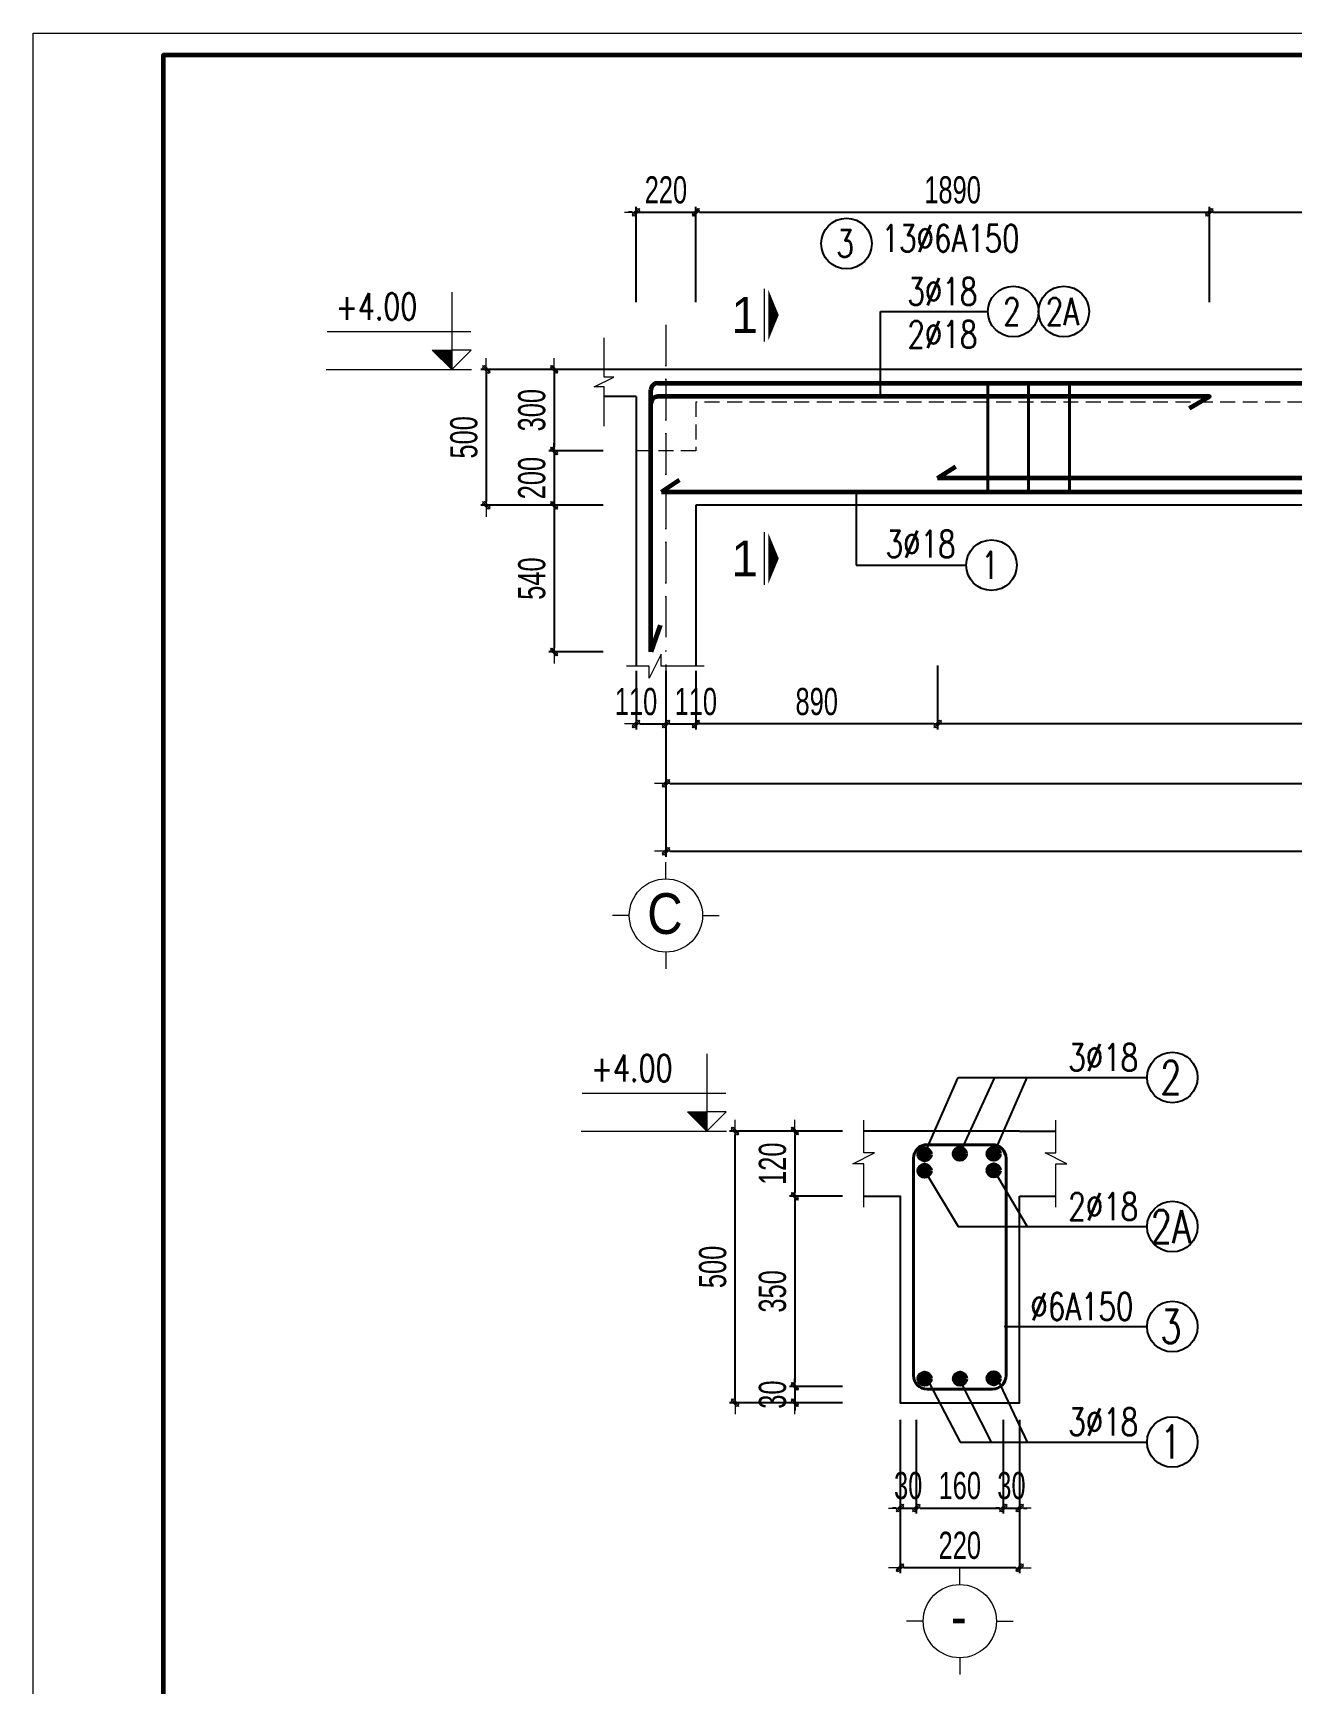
# Model space of a CAD drawing. Header units: millimetres. Extents: x -295047 to 263296, y -724756 to -308748.
# Drawn here: x -18104 to -13471, y -350680 to -344605 of the extents above; entities that cross this region are included whole.
import ezdxf
from ezdxf.enums import TextEntityAlignment as Align

# ---------------------------------------------------------------- set-up
doc = ezdxf.new("R2010")
doc.units = ezdxf.units.MM
doc.header["$MEASUREMENT"] = 0
doc.header["$PDMODE"] = 32
doc.linetypes.add('DASHDOT', pattern=[1, 0.5, -0.25, 0, -0.25])
doc.linetypes.add('HIDDEN', pattern=[0.375, 0.25, -0.125])
doc.layers.get('Defpoints').update_dxf_attribs({"color": 1})
for name, color, linetype, lineweight in [('EG Dim', 8, 'Continuous', 15), ('EG Text1', 3, 'Continuous', 20), ('Khac', 156, 'Continuous', 9), ('Khungten_LCDI', 7, 'Continuous', 5), ('KICHTHUOC', 8, 'Continuous', 18), ('LC Dim', 8, 'Continuous', 18), ('LC ISO', 153, 'Continuous', 13), ('LC Khac', 4, 'Continuous', 9), ('LC MANH DUT', 35, 'HIDDEN', 5), ('LC Net dam2', 6, 'Continuous', 40), ('LC Net dam3', 1, 'Continuous', 60), ('LC Net manh', 219, 'Continuous', 5), ('LC Net thay', 7, 'Continuous', 25), ('LC Net truc', 79, 'DASHDOT', 13), ('LC Text1', 3, 'Continuous', 20), ('LC Text2', 7, 'Continuous', 25), ('MANH', 147, 'Continuous', 13)]:
    doc.layers.add(name, color=color, linetype=linetype, lineweight=lineweight)
doc.layers.add('Thep doc', color=6, linetype='Continuous')
doc.styles.add('EG Huy', font='vnsimli.shx', dxfattribs={"width": 0.75})
doc.styles.add('HOATBIF', font='hoatbif.shx', dxfattribs={"width": 0.7})
doc.styles.add('Khungten', font='VHAVAN.TTF', dxfattribs={"width": 0.9, "height": 5000})
doc.styles.add('LC 1', font='VHAVANB.TTF')
doc.styles.add('LC 3', font='vnsimli.shx', dxfattribs={"width": 0.75})
doc.styles.add('Title', font='VHBLACK.TTF', dxfattribs={"width": 0.8})
doc.dimstyles.new('1-100(1-40)', dxfattribs={"dimscale": 40, "dimtxt": 2.5, "dimasz": 0.35, "dimexe": 0.5, "dimexo": 0, "dimgap": 0.8, "dimtad": 1, "dimdec": 0, "dimzin": 0, "dimdsep": 46, "dimtxsty": 'HOATBIF', "dimblk1": 'DOT', "dimblk2": 'DOT', "dimsah": 1, "dimcen": -1, "dimdle": 1, "dimclrd": 256, "dimclre": 256, "dimclrt": 4, "dimadec": 3, "dimazin": 2, "dimtfac": 0.333333, "dimtdec": 0, "dimtix": 1, "dimtmove": 2, "dimatfit": 3, "dimldrblk": 'DOT', "dimfxl": 1, "dimtvp": 0.833333, "dimtolj": 1, "dimtzin": 0, "dimarcsym": 0})

# ---------------------------------------------------------------- blocks, each defined once
blk = doc.blocks.new('lcdi KC')
at = {"layer": 'Defpoints', "lineweight": 0}
blk.add_lwpolyline([(-1200, -14850), (-1200, 14850), (40800, 14850), (40800, -14850)], close=True, dxfattribs=at)
at = {"layer": 'Khungten_LCDI', "color": 5, "lineweight": 60}
blk.add_lwpolyline([(0, -14650), (0, 14650), (40600, 14650), (40600, -14650)], close=True, dxfattribs=at)
at = {"color": 7, "style": 'Khungten', "width": 0.8}
for tag, p in [('REVISION', (39499, -10746)), ('NGAYHT', (39546, -11609))]:
    blk.add_attdef(tag, text='', height=200, dxfattribs=at).set_placement(p, align=Align.CENTER)
at = {"layer": 'LC Text1', "style": 'Title', "width": 1.485915}
for tag, p, p2 in [('TENBANVE1', (36913, -8886), (40339, -8886)), ('TENBANVE2', (36913, -9562), (40339, -9562))]:
    blk.add_attdef(tag, text='', height=250, dxfattribs=at).set_placement(p, p2, align=Align.FIT)
at = {"layer": 'LC Text1', "style": 'Title', "width": 0.7}
blk.add_attdef('SOBANVE', text='', height=250, dxfattribs=at).set_placement((39562, -13896), align=Align.CENTER)
blk = doc.blocks.new('DOT')
at = {"layer": 'LC Dim'}
blk.add_line((-3, 0), (3, 0), dxfattribs=at)
at = {"layer": 'LC Dim', "color": 4}
blk.add_line((-1, -1), (1, 1), dxfattribs=at)
blk.add_lwpolyline([(0.5, 1), (-1, -0.5), (-0.5, -1), (1, 0.5)], close=True, dxfattribs=at)
blk = doc.blocks.new('*D361')
at = {"layer": 'Defpoints', "color": 0, "ltscale": 2, "transparency": 16777216}
for p in [(-14775.2, -346933.2), (-10775.2, -346933.2), (-14775.2, -347149)]:
    blk.add_point(p, dxfattribs=at)
at = {"layer": 'LC Dim', "lineweight": -2, "ltscale": 2, "transparency": 16777216}
for p, q in [((-14775.2, -346933.2), (-14775.2, -347169)), ((-10775.2, -346933.2), (-10775.2, -347169)), ((-10789.2, -347149), (-14761.2, -347149))]:
    blk.add_line(p, q, dxfattribs=at)
at = {"layer": 'LC Dim', "lineweight": -2, "ltscale": 2, "transparency": 16777216, "xscale": 14, "yscale": 14, "zscale": 14, "rotation": 180}
blk.add_blockref('DOT', (-14775.2, -347149), dxfattribs=at)
at = {"layer": 'LC Dim', "lineweight": -2, "ltscale": 2, "transparency": 16777216, "xscale": 14, "yscale": 14, "zscale": 14}
blk.add_blockref('DOT', (-10775.2, -347149), dxfattribs=at)
at = {"layer": 'LC Dim', "color": 4, "ltscale": 2, "transparency": 16777216, "insert": (-12775.2, -347067), "char_height": 100, "attachment_point": 5, "style": 'HOATBIF'}
blk.add_mtext('\\A1;4000', dxfattribs=at)
blk = doc.blocks.new('_Dot')
at = {"color": 0, "linetype": 'ByBlock', "lineweight": -2}
blk.add_line((-0.5, 0), (-1, 0), dxfattribs=at)
at = {"color": 0, "linetype": 'ByBlock', "const_width": 0.5}
blk.add_lwpolyline([(-0.25, 0, 1), (0.25, 0, 1)], format="xyb", close=True, dxfattribs=at)
blk = doc.blocks.new('*D362')
at = {"layer": 'Defpoints', "color": 0, "ltscale": 2, "transparency": 16777216}
for p in [(-16005.9, -345843.9), (-16186.4, -346143.9), (-16005.9, -346143.9)]:
    blk.add_point(p, dxfattribs=at)
at = {"layer": 'LC Dim', "lineweight": -2, "ltscale": 2, "transparency": 16777216}
for p, q in [((-16005.9, -345843.9), (-16206.4, -345843.9)), ((-16186.4, -345857.9), (-16186.4, -346129.9)), ((-16005.9, -346143.9), (-16206.4, -346143.9))]:
    blk.add_line(p, q, dxfattribs=at)
at = {"layer": 'LC Dim', "lineweight": -2, "ltscale": 2, "transparency": 16777216, "xscale": 14, "yscale": 14, "zscale": 14}
for p, rotation in [((-16186.4, -345843.9), 90), ((-16186.4, -346143.9), 270)]:
    blk.add_blockref('DOT', p, dxfattribs=dict(at, rotation=rotation))
at = {"layer": 'LC Dim', "color": 4, "ltscale": 2, "transparency": 16777216, "insert": (-16268.4, -345993.9), "char_height": 100, "attachment_point": 5, "rotation": 90, "style": 'HOATBIF'}
blk.add_mtext('\\A1;300', dxfattribs=at)
blk = doc.blocks.new('*D364')
at = {"layer": 'Defpoints', "color": 0, "ltscale": 2, "transparency": 16777216}
for p in [(-16005.9, -346143.9), (-16186.4, -346343.9), (-16005.9, -346343.9)]:
    blk.add_point(p, dxfattribs=at)
at = {"layer": 'LC Dim', "lineweight": -2, "ltscale": 2, "transparency": 16777216}
for p, q in [((-16186.4, -346129.9), (-16186.4, -346115.9)), ((-16005.9, -346143.9), (-16206.4, -346143.9)), ((-16186.4, -346143.9), (-16186.4, -346343.9)), ((-16005.9, -346343.9), (-16206.4, -346343.9)), ((-16186.4, -346357.9), (-16186.4, -346371.9))]:
    blk.add_line(p, q, dxfattribs=at)
at = {"layer": 'LC Dim', "lineweight": -2, "ltscale": 2, "transparency": 16777216, "xscale": 14, "yscale": 14, "zscale": 14}
for p, rotation in [((-16186.4, -346143.9), 270), ((-16186.4, -346343.9), 90)]:
    blk.add_blockref('DOT', p, dxfattribs=dict(at, rotation=rotation))
at = {"layer": 'LC Dim', "color": 4, "ltscale": 2, "transparency": 16777216, "insert": (-16268.4, -346243.9), "char_height": 100, "attachment_point": 5, "rotation": 90, "style": 'HOATBIF'}
blk.add_mtext('\\A1;200', dxfattribs=at)
blk = doc.blocks.new('*D365')
at = {"layer": 'Defpoints', "color": 0, "ltscale": 2, "transparency": 16777216}
for p in [(-11775.2, -345265.4), (-13775.2, -345595.7), (-11775.2, -345595.7)]:
    blk.add_point(p, dxfattribs=at)
at = {"layer": 'LC Dim', "lineweight": -2, "ltscale": 2, "transparency": 16777216}
for p, q in [((-13775.2, -345595.7), (-13775.2, -345245.4)), ((-13761.2, -345265.4), (-11789.2, -345265.4)), ((-11775.2, -345595.7), (-11775.2, -345245.4))]:
    blk.add_line(p, q, dxfattribs=at)
at = {"layer": 'LC Dim', "lineweight": -2, "ltscale": 2, "transparency": 16777216, "xscale": 14, "yscale": 14, "zscale": 14, "rotation": 180}
blk.add_blockref('DOT', (-13775.2, -345265.4), dxfattribs=at)
at = {"layer": 'LC Dim', "lineweight": -2, "ltscale": 2, "transparency": 16777216, "xscale": 14, "yscale": 14, "zscale": 14}
blk.add_blockref('DOT', (-11775.2, -345265.4), dxfattribs=at)
at = {"layer": 'LC Dim', "color": 4, "ltscale": 2, "transparency": 16777216, "insert": (-12775.2, -345183.4), "char_height": 100, "attachment_point": 5, "style": 'HOATBIF'}
blk.add_mtext('\\A1;2000', dxfattribs=at)
blk = doc.blocks.new('*D366')
at = {"layer": 'Defpoints', "color": 0, "ltscale": 2, "transparency": 16777216}
for p in [(-16005.9, -345843.9), (-16436.4, -346343.9), (-16005.9, -346343.9)]:
    blk.add_point(p, dxfattribs=at)
at = {"layer": 'LC Dim', "lineweight": -2, "ltscale": 2, "transparency": 16777216}
for p, q in [((-16005.9, -345843.9), (-16456.4, -345843.9)), ((-16436.4, -345857.9), (-16436.4, -346329.9)), ((-16005.9, -346343.9), (-16456.4, -346343.9))]:
    blk.add_line(p, q, dxfattribs=at)
at = {"layer": 'LC Dim', "lineweight": -2, "ltscale": 2, "transparency": 16777216, "xscale": 14, "yscale": 14, "zscale": 14}
for p, rotation in [((-16436.4, -345843.9), 90), ((-16436.4, -346343.9), 270)]:
    blk.add_blockref('DOT', p, dxfattribs=dict(at, rotation=rotation))
at = {"layer": 'LC Dim', "color": 4, "ltscale": 2, "transparency": 16777216, "insert": (-16518.4, -346093.9), "char_height": 100, "attachment_point": 5, "rotation": 90, "style": 'HOATBIF'}
blk.add_mtext('\\A1;500', dxfattribs=at)
blk = doc.blocks.new('CT')
at = {"layer": 'LC Text1', "lineweight": 15}
blk.add_hatch(color=4, dxfattribs=at).paths.add_polyline_path([(3.25, 1.6), (1.64, 1.6), (1.64, 0)])
at = {"layer": 'LC Text1', "color": 4, "lineweight": 15, "ltscale": 50}
for p, q in [((0.05, 3.14), (12, 3.14)), ((12.09, 0), (0, 0))]:
    blk.add_line(p, q, dxfattribs=at)
for points in [[(1.64, 6.43), (1.64, 0)], [(1.64, 0), (0.03, 1.6), (1.64, 1.6)], [(1.64, 0), (3.25, 1.6), (1.64, 1.6)]]:
    blk.add_lwpolyline(points, dxfattribs=at)
at = {"layer": 'LC Text1', "color": 4, "style": 'LC 3', "width": 0.75}
blk.add_attdef('CT', (1.91, 3.5), '', height=2.2, dxfattribs=at)
blk = doc.blocks.new('TTRUC')
at = {"layer": 'LC ISO'}
for p, q in [((0, 6.95), (0, 10.13)), ((-6.95, 0), (-10.13, 0)), ((6.95, 0), (10.13, 0)), ((0, -6.95), (0, -10.13))]:
    blk.add_line(p, q, dxfattribs=at)
at = {"layer": 'LC Net manh'}
blk.add_circle((0, 0), 6.95, dxfattribs=at)
blk = doc.blocks.new('*D336')
at = {"layer": 'Defpoints', "color": 0, "ltscale": 2, "transparency": 16777216}
for p in [(-15885.2, -346953.4), (-15775.2, -346953.4), (-15775.2, -347149)]:
    blk.add_point(p, dxfattribs=at)
at = {"layer": 'LC Dim', "lineweight": -2, "ltscale": 2, "transparency": 16777216}
for p, q in [((-15885.2, -346953.4), (-15885.2, -347169)), ((-15775.2, -346953.4), (-15775.2, -347169)), ((-15871.2, -347149), (-15789.2, -347149))]:
    blk.add_line(p, q, dxfattribs=at)
at = {"layer": 'LC Dim', "lineweight": -2, "ltscale": 2, "transparency": 16777216, "xscale": 14, "yscale": 14, "zscale": 14, "rotation": 180}
blk.add_blockref('DOT', (-15885.2, -347149), dxfattribs=at)
at = {"layer": 'LC Dim', "lineweight": -2, "ltscale": 2, "transparency": 16777216, "xscale": 14, "yscale": 14, "zscale": 14}
blk.add_blockref('DOT', (-15775.2, -347149), dxfattribs=at)
at = {"layer": 'LC Dim', "color": 4, "ltscale": 2, "transparency": 16777216, "insert": (-15885.2, -347067), "char_height": 100, "attachment_point": 5, "style": 'HOATBIF'}
blk.add_mtext('\\A1;110', dxfattribs=at)
blk = doc.blocks.new('*D337')
at = {"layer": 'Defpoints', "color": 0, "ltscale": 2, "transparency": 16777216}
for p in [(-15775.2, -346953.4), (-15665.2, -346953.4), (-15665.2, -347149)]:
    blk.add_point(p, dxfattribs=at)
at = {"layer": 'LC Dim', "lineweight": -2, "ltscale": 2, "transparency": 16777216}
for p, q in [((-15775.2, -346953.4), (-15775.2, -347169)), ((-15665.2, -346953.4), (-15665.2, -347169)), ((-15761.2, -347149), (-15679.2, -347149))]:
    blk.add_line(p, q, dxfattribs=at)
at = {"layer": 'LC Dim', "lineweight": -2, "ltscale": 2, "transparency": 16777216, "xscale": 14, "yscale": 14, "zscale": 14, "rotation": 180}
blk.add_blockref('DOT', (-15775.2, -347149), dxfattribs=at)
at = {"layer": 'LC Dim', "lineweight": -2, "ltscale": 2, "transparency": 16777216, "xscale": 14, "yscale": 14, "zscale": 14}
blk.add_blockref('DOT', (-15665.2, -347149), dxfattribs=at)
at = {"layer": 'LC Dim', "color": 4, "ltscale": 2, "transparency": 16777216, "insert": (-15665.2, -347067), "char_height": 100, "attachment_point": 5, "style": 'HOATBIF'}
blk.add_mtext('\\A1;110', dxfattribs=at)
blk = doc.blocks.new('*D341')
at = {"layer": 'Defpoints', "color": 0, "ltscale": 2, "transparency": 16777216}
for p in [(-15775.2, -346953.4), (-9775.2, -346953.4), (-9775.2, -347367.9)]:
    blk.add_point(p, dxfattribs=at)
at = {"layer": 'LC Dim', "lineweight": -2, "ltscale": 2, "transparency": 16777216}
for p, q in [((-15775.2, -346953.4), (-15775.2, -347387.9)), ((-9775.2, -346953.4), (-9775.2, -347387.9)), ((-15761.2, -347367.9), (-9789.2, -347367.9))]:
    blk.add_line(p, q, dxfattribs=at)
at = {"layer": 'LC Dim', "lineweight": -2, "ltscale": 2, "transparency": 16777216, "xscale": 14, "yscale": 14, "zscale": 14, "rotation": 180}
blk.add_blockref('DOT', (-15775.2, -347367.9), dxfattribs=at)
at = {"layer": 'LC Dim', "lineweight": -2, "ltscale": 2, "transparency": 16777216, "xscale": 14, "yscale": 14, "zscale": 14}
blk.add_blockref('DOT', (-9775.2, -347367.9), dxfattribs=at)
at = {"layer": 'LC Dim', "color": 4, "ltscale": 2, "transparency": 16777216, "insert": (-12775.2, -347285.9), "char_height": 100, "attachment_point": 5, "style": 'HOATBIF'}
blk.add_mtext('\\A1;6000', dxfattribs=at)
blk = doc.blocks.new('*D342')
at = {"layer": 'Defpoints', "color": 0, "ltscale": 2, "transparency": 16777216}
for p in [(-15775.2, -346953.4), (-8275.2, -346953.4), (-8275.2, -347617.9)]:
    blk.add_point(p, dxfattribs=at)
at = {"layer": 'LC Dim', "lineweight": -2, "ltscale": 2, "transparency": 16777216}
for p, q in [((-15775.2, -346953.4), (-15775.2, -347637.9)), ((-8275.2, -346953.4), (-8275.2, -347637.9)), ((-15761.2, -347617.9), (-8289.2, -347617.9))]:
    blk.add_line(p, q, dxfattribs=at)
at = {"layer": 'LC Dim', "lineweight": -2, "ltscale": 2, "transparency": 16777216, "xscale": 14, "yscale": 14, "zscale": 14, "rotation": 180}
blk.add_blockref('DOT', (-15775.2, -347617.9), dxfattribs=at)
at = {"layer": 'LC Dim', "lineweight": -2, "ltscale": 2, "transparency": 16777216, "xscale": 14, "yscale": 14, "zscale": 14}
blk.add_blockref('DOT', (-8275.2, -347617.9), dxfattribs=at)
at = {"layer": 'LC Dim', "color": 4, "ltscale": 2, "transparency": 16777216, "insert": (-12025.2, -347535.9), "char_height": 100, "attachment_point": 5, "style": 'HOATBIF'}
blk.add_mtext('\\A1;7500', dxfattribs=at)
blk = doc.blocks.new('*D343')
at = {"layer": 'Defpoints', "color": 0, "ltscale": 2, "transparency": 16777216}
for p in [(-15665.2, -345265.4), (-15885.2, -345595.7), (-15665.2, -345595.7)]:
    blk.add_point(p, dxfattribs=at)
at = {"layer": 'LC Dim', "lineweight": -2, "ltscale": 2, "transparency": 16777216}
for p, q in [((-15899.2, -345265.4), (-15913.2, -345265.4)), ((-15885.2, -345595.7), (-15885.2, -345245.4)), ((-15885.2, -345265.4), (-15665.2, -345265.4)), ((-15665.2, -345595.7), (-15665.2, -345245.4)), ((-15651.2, -345265.4), (-15637.2, -345265.4))]:
    blk.add_line(p, q, dxfattribs=at)
at = {"layer": 'LC Dim', "lineweight": -2, "ltscale": 2, "transparency": 16777216, "xscale": 14, "yscale": 14, "zscale": 14}
blk.add_blockref('DOT', (-15885.2, -345265.4), dxfattribs=at)
at = {"layer": 'LC Dim', "lineweight": -2, "ltscale": 2, "transparency": 16777216, "xscale": 14, "yscale": 14, "zscale": 14, "rotation": 180}
blk.add_blockref('DOT', (-15665.2, -345265.4), dxfattribs=at)
at = {"layer": 'LC Dim', "color": 4, "ltscale": 2, "transparency": 16777216, "insert": (-15775.2, -345183.4), "char_height": 100, "attachment_point": 5, "style": 'HOATBIF'}
blk.add_mtext('\\A1;220', dxfattribs=at)
blk = doc.blocks.new('*D344')
at = {"layer": 'Defpoints', "color": 0, "ltscale": 2, "transparency": 16777216}
for p in [(-13775.2, -345265.4), (-15665.2, -345595.7), (-13775.2, -345595.7)]:
    blk.add_point(p, dxfattribs=at)
at = {"layer": 'LC Dim', "lineweight": -2, "ltscale": 2, "transparency": 16777216}
for p, q in [((-15665.2, -345595.7), (-15665.2, -345245.4)), ((-15651.2, -345265.4), (-13789.2, -345265.4)), ((-13775.2, -345595.7), (-13775.2, -345245.4))]:
    blk.add_line(p, q, dxfattribs=at)
at = {"layer": 'LC Dim', "lineweight": -2, "ltscale": 2, "transparency": 16777216, "xscale": 14, "yscale": 14, "zscale": 14, "rotation": 180}
blk.add_blockref('DOT', (-15665.2, -345265.4), dxfattribs=at)
at = {"layer": 'LC Dim', "lineweight": -2, "ltscale": 2, "transparency": 16777216, "xscale": 14, "yscale": 14, "zscale": 14}
blk.add_blockref('DOT', (-13775.2, -345265.4), dxfattribs=at)
at = {"layer": 'LC Dim', "color": 4, "ltscale": 2, "transparency": 16777216, "insert": (-14720.2, -345183.4), "char_height": 100, "attachment_point": 5, "style": 'HOATBIF'}
blk.add_mtext('\\A1;1890', dxfattribs=at)
blk = doc.blocks.new('*D350')
at = {"layer": 'Defpoints', "color": 0, "ltscale": 2, "transparency": 16777216}
for p in [(-16005.9, -346343.9), (-16186.4, -346883.9), (-16005.9, -346883.9)]:
    blk.add_point(p, dxfattribs=at)
at = {"layer": 'LC Dim', "lineweight": -2, "ltscale": 2, "transparency": 16777216}
for p, q in [((-16005.9, -346343.9), (-16206.4, -346343.9)), ((-16186.4, -346357.9), (-16186.4, -346869.9)), ((-16005.9, -346883.9), (-16206.4, -346883.9))]:
    blk.add_line(p, q, dxfattribs=at)
at = {"layer": 'LC Dim', "lineweight": -2, "ltscale": 2, "transparency": 16777216, "xscale": 14, "yscale": 14, "zscale": 14}
for p, rotation in [((-16186.4, -346343.9), 90), ((-16186.4, -346883.9), 270)]:
    blk.add_blockref('DOT', p, dxfattribs=dict(at, rotation=rotation))
at = {"layer": 'LC Dim', "color": 4, "ltscale": 2, "transparency": 16777216, "insert": (-16268.4, -346613.9), "char_height": 100, "attachment_point": 5, "rotation": 90, "style": 'HOATBIF'}
blk.add_mtext('\\A1;540', dxfattribs=at)
blk = doc.blocks.new('*D318')
at = {"layer": 'Defpoints', "color": 0, "ltscale": 2, "transparency": 16777216}
for p in [(-14913.7, -349711.5), (-14853.7, -349711.5), (-14853.7, -350035.5)]:
    blk.add_point(p, dxfattribs=at)
at = {"layer": 'LC Dim', "lineweight": -2, "ltscale": 2, "transparency": 16777216}
for p, q in [((-14913.7, -349711.5), (-14913.7, -350055.5)), ((-14853.7, -349711.5), (-14853.7, -350055.5)), ((-14927.7, -350035.5), (-14941.7, -350035.5)), ((-14913.7, -350035.5), (-14853.7, -350035.5)), ((-14839.7, -350035.5), (-14825.7, -350035.5))]:
    blk.add_line(p, q, dxfattribs=at)
at = {"layer": 'LC Dim', "lineweight": -2, "ltscale": 2, "transparency": 16777216, "xscale": 14, "yscale": 14, "zscale": 14}
blk.add_blockref('DOT', (-14913.7, -350035.5), dxfattribs=at)
at = {"layer": 'LC Dim', "lineweight": -2, "ltscale": 2, "transparency": 16777216, "xscale": 14, "yscale": 14, "zscale": 14, "rotation": 180}
blk.add_blockref('DOT', (-14853.7, -350035.5), dxfattribs=at)
at = {"layer": 'LC Dim', "color": 4, "ltscale": 2, "transparency": 16777216, "insert": (-14883.7, -349953.5), "char_height": 100, "attachment_point": 5, "style": 'HOATBIF'}
blk.add_mtext('\\A1;30', dxfattribs=at)
blk = doc.blocks.new('*D319')
at = {"layer": 'Defpoints', "color": 0, "ltscale": 2, "transparency": 16777216}
for p in [(-14853.7, -349711.5), (-14533.7, -349711.5), (-14533.7, -350035.5)]:
    blk.add_point(p, dxfattribs=at)
at = {"layer": 'LC Dim', "lineweight": -2, "ltscale": 2, "transparency": 16777216}
for p, q in [((-14853.7, -349711.5), (-14853.7, -350055.5)), ((-14533.7, -349711.5), (-14533.7, -350055.5)), ((-14839.7, -350035.5), (-14547.7, -350035.5))]:
    blk.add_line(p, q, dxfattribs=at)
at = {"layer": 'LC Dim', "lineweight": -2, "ltscale": 2, "transparency": 16777216, "xscale": 14, "yscale": 14, "zscale": 14, "rotation": 180}
blk.add_blockref('DOT', (-14853.7, -350035.5), dxfattribs=at)
at = {"layer": 'LC Dim', "lineweight": -2, "ltscale": 2, "transparency": 16777216, "xscale": 14, "yscale": 14, "zscale": 14}
blk.add_blockref('DOT', (-14533.7, -350035.5), dxfattribs=at)
at = {"layer": 'LC Dim', "color": 4, "ltscale": 2, "transparency": 16777216, "insert": (-14693.7, -349953.5), "char_height": 100, "attachment_point": 5, "style": 'HOATBIF'}
blk.add_mtext('\\A1;160', dxfattribs=at)
blk = doc.blocks.new('*D320')
at = {"layer": 'Defpoints', "color": 0, "ltscale": 2, "transparency": 16777216}
for p in [(-14533.7, -349711.5), (-14473.7, -349711.5), (-14473.7, -350035.5)]:
    blk.add_point(p, dxfattribs=at)
at = {"layer": 'LC Dim', "lineweight": -2, "ltscale": 2, "transparency": 16777216}
for p, q in [((-14533.7, -349711.5), (-14533.7, -350055.5)), ((-14473.7, -349711.5), (-14473.7, -350055.5)), ((-14547.7, -350035.5), (-14561.7, -350035.5)), ((-14533.7, -350035.5), (-14473.7, -350035.5)), ((-14459.7, -350035.5), (-14445.7, -350035.5))]:
    blk.add_line(p, q, dxfattribs=at)
at = {"layer": 'LC Dim', "lineweight": -2, "ltscale": 2, "transparency": 16777216, "xscale": 14, "yscale": 14, "zscale": 14}
blk.add_blockref('DOT', (-14533.7, -350035.5), dxfattribs=at)
at = {"layer": 'LC Dim', "lineweight": -2, "ltscale": 2, "transparency": 16777216, "xscale": 14, "yscale": 14, "zscale": 14, "rotation": 180}
blk.add_blockref('DOT', (-14473.7, -350035.5), dxfattribs=at)
at = {"layer": 'LC Dim', "color": 4, "ltscale": 2, "transparency": 16777216, "insert": (-14503.7, -349953.5), "char_height": 100, "attachment_point": 5, "style": 'HOATBIF'}
blk.add_mtext('\\A1;30', dxfattribs=at)
blk = doc.blocks.new('*D321')
at = {"layer": 'Defpoints', "color": 0, "ltscale": 2, "transparency": 16777216}
for p in [(-14913.7, -349711.5), (-14473.7, -349711.5), (-14913.7, -350255.5)]:
    blk.add_point(p, dxfattribs=at)
at = {"layer": 'LC Dim', "lineweight": -2, "ltscale": 2, "transparency": 16777216}
for p, q in [((-14913.7, -349711.5), (-14913.7, -350275.5)), ((-14473.7, -349711.5), (-14473.7, -350275.5)), ((-14487.7, -350255.5), (-14899.7, -350255.5))]:
    blk.add_line(p, q, dxfattribs=at)
at = {"layer": 'LC Dim', "lineweight": -2, "ltscale": 2, "transparency": 16777216, "xscale": 14, "yscale": 14, "zscale": 14, "rotation": 180}
blk.add_blockref('DOT', (-14913.7, -350255.5), dxfattribs=at)
at = {"layer": 'LC Dim', "lineweight": -2, "ltscale": 2, "transparency": 16777216, "xscale": 14, "yscale": 14, "zscale": 14}
blk.add_blockref('DOT', (-14473.7, -350255.5), dxfattribs=at)
at = {"layer": 'LC Dim', "color": 4, "ltscale": 2, "transparency": 16777216, "insert": (-14693.7, -350173.5), "char_height": 100, "attachment_point": 5, "style": 'HOATBIF'}
blk.add_mtext('\\A1;220', dxfattribs=at)
blk = doc.blocks.new('*D330')
at = {"layer": 'Defpoints', "color": 0, "ltscale": 2, "transparency": 16777216}
for p in [(-15125.7, -348648), (-15300.7, -348888), (-15125.7, -348888)]:
    blk.add_point(p, dxfattribs=at)
at = {"layer": 'LC Dim', "lineweight": -2, "ltscale": 2, "transparency": 16777216}
for p, q in [((-15125.7, -348648), (-15320.7, -348648)), ((-15300.7, -348662), (-15300.7, -348874)), ((-15125.7, -348888), (-15320.7, -348888))]:
    blk.add_line(p, q, dxfattribs=at)
at = {"layer": 'LC Dim', "lineweight": -2, "ltscale": 2, "transparency": 16777216, "xscale": 14, "yscale": 14, "zscale": 14}
for p, rotation in [((-15300.7, -348648), 90), ((-15300.7, -348888), 270)]:
    blk.add_blockref('DOT', p, dxfattribs=dict(at, rotation=rotation))
at = {"layer": 'LC Dim', "color": 4, "ltscale": 2, "transparency": 16777216, "insert": (-15382.7, -348768), "char_height": 100, "attachment_point": 5, "rotation": 90, "style": 'HOATBIF'}
blk.add_mtext('\\A1;120', dxfattribs=at)
blk = doc.blocks.new('*D331')
at = {"layer": 'Defpoints', "color": 0, "ltscale": 2, "transparency": 16777216}
for p in [(-15125.7, -348888), (-15300.7, -349588), (-15125.7, -349588)]:
    blk.add_point(p, dxfattribs=at)
at = {"layer": 'LC Dim', "lineweight": -2, "ltscale": 2, "transparency": 16777216}
for p, q in [((-15125.7, -348888), (-15320.7, -348888)), ((-15300.7, -348902), (-15300.7, -349574)), ((-15125.7, -349588), (-15320.7, -349588))]:
    blk.add_line(p, q, dxfattribs=at)
at = {"layer": 'LC Dim', "lineweight": -2, "ltscale": 2, "transparency": 16777216, "xscale": 14, "yscale": 14, "zscale": 14}
for p, rotation in [((-15300.7, -348888), 90), ((-15300.7, -349588), 270)]:
    blk.add_blockref('DOT', p, dxfattribs=dict(at, rotation=rotation))
at = {"layer": 'LC Dim', "color": 4, "ltscale": 2, "transparency": 16777216, "insert": (-15382.7, -349238), "char_height": 100, "attachment_point": 5, "rotation": 90, "style": 'HOATBIF'}
blk.add_mtext('\\A1;350', dxfattribs=at)
blk = doc.blocks.new('*D332')
at = {"layer": 'Defpoints', "color": 0, "ltscale": 2, "transparency": 16777216}
for p in [(-15125.7, -349588), (-15300.7, -349648), (-15125.7, -349648)]:
    blk.add_point(p, dxfattribs=at)
at = {"layer": 'LC Dim', "lineweight": -2, "ltscale": 2, "transparency": 16777216}
for p, q in [((-15300.7, -349574), (-15300.7, -349560)), ((-15125.7, -349588), (-15320.7, -349588)), ((-15300.7, -349588), (-15300.7, -349648)), ((-15125.7, -349648), (-15320.7, -349648)), ((-15300.7, -349662), (-15300.7, -349676))]:
    blk.add_line(p, q, dxfattribs=at)
at = {"layer": 'LC Dim', "lineweight": -2, "ltscale": 2, "transparency": 16777216, "xscale": 14, "yscale": 14, "zscale": 14}
for p, rotation in [((-15300.7, -349588), 270), ((-15300.7, -349648), 90)]:
    blk.add_blockref('DOT', p, dxfattribs=dict(at, rotation=rotation))
at = {"layer": 'LC Dim', "color": 4, "ltscale": 2, "transparency": 16777216, "insert": (-15382.7, -349618), "char_height": 100, "attachment_point": 5, "rotation": 90, "style": 'HOATBIF'}
blk.add_mtext('\\A1;30', dxfattribs=at)
blk = doc.blocks.new('*D333')
at = {"layer": 'Defpoints', "color": 0, "ltscale": 2, "transparency": 16777216}
for p in [(-15520.7, -348648), (-15125.7, -348648), (-15125.7, -349648)]:
    blk.add_point(p, dxfattribs=at)
at = {"layer": 'LC Dim', "lineweight": -2, "ltscale": 2, "transparency": 16777216}
for p, q in [((-15125.7, -348648), (-15540.7, -348648)), ((-15520.7, -349634), (-15520.7, -348662)), ((-15125.7, -349648), (-15540.7, -349648))]:
    blk.add_line(p, q, dxfattribs=at)
at = {"layer": 'LC Dim', "lineweight": -2, "ltscale": 2, "transparency": 16777216, "xscale": 14, "yscale": 14, "zscale": 14}
for p, rotation in [((-15520.7, -348648), 90), ((-15520.7, -349648), 270)]:
    blk.add_blockref('DOT', p, dxfattribs=dict(at, rotation=rotation))
at = {"layer": 'LC Dim', "color": 4, "ltscale": 2, "transparency": 16777216, "insert": (-15602.7, -349148), "char_height": 100, "attachment_point": 5, "rotation": 90, "style": 'HOATBIF'}
blk.add_mtext('\\A1;500', dxfattribs=at)
blk = doc.blocks.new('theptron1')
at = {"layer": 'LC Net dam3'}
for p, q in [((-0.5, 0), (0.5, 0)), ((-0.35, 0.35), (0.35, -0.35)), ((0.35, 0.35), (-0.35, -0.35)), ((0, 0.5), (0, -0.5))]:
    blk.add_line(p, q, dxfattribs=at)
blk.add_circle((0, 0), 0.5, dxfattribs=at)
blk = doc.blocks.new('*D283')
at = {"layer": 'Defpoints', "color": 0, "ltscale": 2, "transparency": 16777216}
for p in [(-15665.2, -346963.7), (-14775.2, -346933.2), (-15665.2, -347149)]:
    blk.add_point(p, dxfattribs=at)
at = {"layer": 'LC Dim', "lineweight": -2, "ltscale": 2, "transparency": 16777216}
for p, q in [((-15665.2, -346963.7), (-15665.2, -347169)), ((-14775.2, -346933.2), (-14775.2, -347169)), ((-14789.2, -347149), (-15651.2, -347149))]:
    blk.add_line(p, q, dxfattribs=at)
at = {"layer": 'LC Dim', "lineweight": -2, "ltscale": 2, "transparency": 16777216, "xscale": 14, "yscale": 14, "zscale": 14, "rotation": 180}
blk.add_blockref('DOT', (-15665.2, -347149), dxfattribs=at)
at = {"layer": 'LC Dim', "lineweight": -2, "ltscale": 2, "transparency": 16777216, "xscale": 14, "yscale": 14, "zscale": 14}
blk.add_blockref('DOT', (-14775.2, -347149), dxfattribs=at)
at = {"layer": 'LC Dim', "color": 4, "ltscale": 2, "transparency": 16777216, "insert": (-15220.2, -347067), "char_height": 100, "attachment_point": 5, "style": 'HOATBIF'}
blk.add_mtext('\\A1;890', dxfattribs=at)

msp = doc.modelspace()

# ---------------------------------------------------------------- linework, layer by layer
at = {"layer": 'LC Khac', "color": 1, "ltscale": 2}
for p, q in [((-15413.5, -345546.5), (-15413.5, -345740.7)), ((-15413.5, -346442.6), (-15413.5, -346636.7))]:
    msp.add_line(p, q, dxfattribs=at)
for points in [[(-15359.9, -345643.6, 0, 188.6, 0), (-15398.8, -345643.6, 110, 110, 0)], [(-15359.9, -346539.7, 0, 188.6, 0), (-15398.8, -346539.7, 110, 110, 0)]]:
    msp.add_lwpolyline(points, format="xyseb", dxfattribs=at)
at = {"layer": 'LC MANH DUT', "ltscale": 220}
for p, q in [((-15665.2, -345963.9), (-15665.2, -346143.9)), ((-9885.2, -345963.9), (-15665.2, -345963.9)), ((-15665.2, -346143.9), (-15885.2, -346143.9))]:
    msp.add_line(p, q, dxfattribs=at)
at = {"layer": 'LC Net dam2'}
for p, q in [((-14590.3, -345893.9), (-14590.3, -346293.9)), ((-14440.3, -345893.9), (-14440.3, -346293.9)), ((-14290.3, -345893.9), (-14290.3, -346293.9))]:
    msp.add_line(p, q, dxfattribs=at)
msp.add_lwpolyline([(-14813.7, -349598), (-14573.7, -349598, 0.414214), (-14523.7, -349548), (-14523.7, -348748, 0.414214), (-14573.7, -348698), (-14813.7, -348698, 0.414214), (-14863.7, -348748), (-14863.7, -349548, 0.414214)], format="xyb", close=True, dxfattribs=at)
at = {"layer": 'LC Net dam3'}
for p, q in [((-15830.2, -346883.9), (-15830.2, -345918.9)), ((-15805.2, -345893.9), (-11625.2, -345893.9)), ((-15830.2, -346883.9), (-15830.2, -345978.9)), ((-10775.2, -346243.9), (-14775.2, -346243.9)), ((-15791.4, -346293.9), (-11775.2, -346293.9)), ((-15796.5, -346785.5), (-15830.2, -346883.9))]:
    msp.add_line(p, q, dxfattribs=at)
at = {"layer": 'LC Net dam3', "ltscale": 2}
for p, q in [((-14775.2, -346243.9), (-14708.6, -346200.7)), ((-15791.4, -346293.9), (-15724.8, -346250.7))]:
    msp.add_line(p, q, dxfattribs=at)
at = {"layer": 'LC Net dam3'}
msp.add_lwpolyline([(-13848.9, -345986.5), (-13775.2, -345943.9), (-15805.2, -345943.9)], dxfattribs=at)
for centre in [(-15805.2, -345918.9), (-15805.2, -345968.9)]:
    msp.add_arc(centre, 25, 90, 180, dxfattribs=at)
at = {"layer": 'LC Net manh'}
msp.add_lwpolyline([(-15634.5, -346936.6), (-15792.9, -346936.6), (-15792.9, -346892.6), (-15836.9, -346980.6), (-15836.9, -346936.6), (-15920.1, -346936.6)], dxfattribs=at)
at = {"layer": 'LC Net thay', "ltscale": 200}
for p, q in [((-15885.2, -345843.9), (-16002.9, -345843.9, -23.7)), ((-8165.2, -345843.9), (-15885.2, -345843.9)), ((-15885.2, -345943.9), (-16002.9, -345943.9, -23.7)), ((-15885.2, -345943.9), (-15885.2, -346936.6)), ((-9885.2, -346343.9), (-15665.2, -346343.9)), ((-15665.2, -346343.9), (-15665.2, -346936.6))]:
    msp.add_line(p, q, dxfattribs=at)
at = {"layer": 'LC Net thay', "ltscale": 2}
for p, q in [((-14473.7, -348648), (-14339.9, -348648)), ((-14473.7, -348888), (-14339.9, -348888))]:
    msp.add_line(p, q, dxfattribs=at)
for points in [[(-14473.7, -348648), (-14473.7, -348648), (-15047.4, -348648)], [(-15047.4, -348888), (-14913.7, -348888), (-14913.7, -349648), (-14473.7, -349648), (-14473.7, -348888)]]:
    msp.add_lwpolyline(points, dxfattribs=at)
at = {"layer": 'LC Net truc', "ltscale": 200}
for p, q in [((-15775.2, -345679.4), (-15775.2, -346876.6)), ((-15775.2, -345729.4), (-15775.2, -347585.4))]:
    msp.add_line(p, q, dxfattribs=at)
at = {"layer": 'LC Text2', "ltscale": 100}
for centre in [(-15110.6, -345380.5), (-14497, -345630.8), (-14310.9, -345630.8), (-13911.6, -348450.5), (-13911.6, -348999.5), (-13911.6, -349367.6), (-13911.6, -349792.5)]:
    msp.add_circle(centre, 93.1, dxfattribs=at)
at = {"layer": 'LC Text2', "linetype": 'ByBlock'}
msp.add_circle((-14577.1, -346564.4), 93.1, dxfattribs=at)
at = {"layer": 'MANH', "ltscale": 2, "elevation": -18.9}
msp.add_lwpolyline([(-16002.9, -346052.9), (-16002.9, -345908.3), (-16039, -345908.3), (-15966.7, -345872.1), (-16002.9, -345872.1), (-16002.9, -345727.5)], dxfattribs=at)
at = {"layer": 'MANH'}
for points in [[(-15047.4, -348928), (-15047.4, -348768), (-15087.4, -348768), (-15007.4, -348728), (-15047.4, -348728), (-15047.4, -348608)], [(-14339.9, -348928), (-14339.9, -348768), (-14299.9, -348768), (-14379.9, -348728), (-14339.9, -348728), (-14339.9, -348608)]]:
    msp.add_lwpolyline(points, dxfattribs=at)
at = {"layer": 'Thep doc', "linetype": 'ByBlock', "const_width": 19.7}
for points in [[(-14833.1, -348733.2, 1), (-14813.4, -348733.2, 1)], [(-14683.8, -348731.6, -1), (-14703.5, -348731.6, -1)], [(-14559.2, -348731.8, -1), (-14578.9, -348731.8, -1)], [(-14833.1, -348793.2, 1), (-14813.4, -348793.2, 1)], [(-14559.2, -348791.8, -1), (-14578.9, -348791.8, -1)], [(-14828.3, -349560.9, -1), (-14808.7, -349560.9, -1)], [(-14683.8, -349564.5, 1), (-14703.5, -349564.5, 1)], [(-14554.6, -349560.9, 1), (-14574.3, -349560.9, 1)]]:
    msp.add_lwpolyline(points, format="xyb", close=True, dxfattribs=at)

# ---------------------------------------------------------------- block references
at = {"layer": 'EG Dim', "xscale": 42.40098003740421, "yscale": 42.40098003740421, "zscale": 42.40098003740421, "rotation": 90}
for p in [(-14823.3, -348733.2), (-14693.7, -348731.6), (-14569, -348731.8), (-14823.3, -348793.9), (-14569, -348792.5), (-14823.3, -349559.5), (-14692.9, -349559.5), (-14569, -349558)]:
    msp.add_blockref('theptron1', p, dxfattribs=at)
at = {"layer": 'EG Text1'}
ref = msp.add_blockref('CT', (-16491, -345843.9), dxfattribs=dict(at, xscale=-44.25072279153392, yscale=44.25072279153392, zscale=44.25072279153392))
ref.add_attrib('CT', '+4.00', (-16990.2, -345660.7), dxfattribs={"layer": 'Khac', "color": 3, "height": 97.35, "style": 'EG Huy', "width": 0.75})
ref = msp.add_blockref('CT', (-15551.9, -348648), dxfattribs=dict(at, xscale=-44.25072279153392, yscale=44.25072279153392, zscale=44.25072279153392))
ref.add_attrib('CT', '+4.00', (-16051.1, -348464.8), dxfattribs={"layer": 'Khac', "color": 3, "height": 97.35, "style": 'EG Huy', "width": 0.75})
at = {"layer": 'KICHTHUOC', "xscale": 19.39036266761832, "yscale": 19.39036266761832, "zscale": 19.39036266761832}
for p in [(-15775.2, -347854.1), (-14693.7, -350452)]:
    msp.add_blockref('TTRUC', p, dxfattribs=at)
at = {"layer": 'LC Net thay', "xscale": 0.3999999999995694, "yscale": 0.3999999999995694, "zscale": 0.3999999999995694}
msp.add_blockref('lcdi KC', (-17624.2, -350545.3), dxfattribs=at)

# ---------------------------------------------------------------- texts
at = {"ltscale": 2, "style": 'LC 1'}
for p in [(-15484.9, -345643.6), (-15484.9, -346539.7)]:
    msp.add_attdef('1', text='A', height=132, dxfattribs=at).set_placement(p, align=Align.MIDDLE_CENTER)
at = {"layer": 'LC Text1', "ltscale": 0.2, "style": 'LC 1', "width": 0.9}
for s, p in [('C', (-15778.8, -347967.1)), ('-', (-14697.3, -350554.8))]:
    msp.add_text(s, height=150, dxfattribs=at).set_placement(p, align=Align.BOTTOM_CENTER)
at = {"layer": 'LC Text2', "linetype": 'ByBlock', "style": 'LC 3', "width": 0.75}
for s, p in [('3', (-15115.8, -345380.5)), ('2', (-14502.3, -345630.8)), ('2A', (-14316.2, -345630.8)), ('1', (-14582.3, -346564.4))]:
    msp.add_text(s, height=100, dxfattribs=at).set_placement(p, align=Align.MIDDLE_CENTER)
for s, p in [('13%%C6A150', (-14981.5, -345411.3)), ('3%%C18', (-14886.4, -345606.8)), ('2%%C18', (-14886.4, -345764.9)), ('3%%C18', (-14966.5, -346536.4)), ('3%%C18', (-14294.5, -348426.5)), ('2%%C18', (-14294.5, -348975.5)), ('%%C6A150', (-14434, -349343.6)), ('3%%C18', (-14294.5, -349768.5))]:
    msp.add_text(s, height=100, dxfattribs=at).set_placement(p)
at = {"layer": 'LC Text2', "ltscale": 100, "style": 'LC 3', "width": 0.75}
for s, height, p in [('2', 122.2, (-13916.9, -348450.5)), ('2A', 122.22, (-13916.9, -348999.5)), ('3', 122.2, (-13916.9, -349367.6)), ('1', 122.2, (-13916.9, -349792.5))]:
    msp.add_text(s, height=height, dxfattribs=at).set_placement(p, align=Align.MIDDLE_CENTER)

# ---------------------------------------------------------------- dimensions: what is measured, and where the dimension line sits
at = {"layer": 'LC Dim', "ltscale": 2}
for base, p1, p2, picture, middle in [((-15665.2, -345265.4), (-15885.2, -345595.7), (-15665.2, -345595.7), '*D343', (-15775.2, -345183.4)), ((-13775.2, -345265.4), (-15665.2, -345595.7), (-13775.2, -345595.7), '*D344', (-14720.2, -345183.4)), ((-11775.2, -345265.4), (-13775.2, -345595.7), (-11775.2, -345595.7), '*D365', (-12775.2, -345183.4)), ((-9775.2, -347367.9), (-15775.2, -346953.4), (-9775.2, -346953.4), '*D341', (-12775.2, -347285.9)), ((-8275.2, -347617.9), (-15775.2, -346953.4), (-8275.2, -346953.4), '*D342', (-12025.2, -347535.9)), ((-15665.2, -347149), (-14775.2, -346933.2), (-15665.2, -346963.7), '*D283', (-15220.2, -347067)), ((-14775.2, -347149), (-10775.2, -346933.2), (-14775.2, -346933.2), '*D361', (-12775.2, -347067))]:
    dim = msp.add_linear_dim(base=base, p1=p1, p2=p2, dimstyle='1-100(1-40)', dxfattribs=at)
    dim.commit()
    dim.dimension.update_dxf_attribs({"geometry": picture, "text_midpoint": middle})
for base, p1, p2, picture, middle in [((-16436.4, -346343.9), (-16005.9, -345843.9), (-16005.9, -346343.9), '*D366', (-16518.4, -346093.9)), ((-16186.4, -346143.9), (-16005.9, -345843.9), (-16005.9, -346143.9), '*D362', (-16268.4, -345993.9)), ((-16186.4, -346343.9), (-16005.9, -346143.9), (-16005.9, -346343.9), '*D364', (-16268.4, -346243.9)), ((-16186.4, -346883.9), (-16005.9, -346343.9), (-16005.9, -346883.9), '*D350', (-16268.4, -346613.9))]:
    dim = msp.add_linear_dim(base=base, p1=p1, p2=p2, angle=90, dimstyle='1-100(1-40)', dxfattribs=at)
    dim.commit()
    dim.dimension.update_dxf_attribs({"geometry": picture, "text_midpoint": middle})
for base, p1, p2, picture, middle in [((-15775.2, -347149), (-15885.2, -346953.4), (-15775.2, -346953.4), '*D336', (-15885.2, -347067)), ((-15665.2, -347149), (-15775.2, -346953.4), (-15665.2, -346953.4), '*D337', (-15665.2, -347067))]:
    dim = msp.add_linear_dim(base=base, p1=p1, p2=p2, dimstyle='1-100(1-40)', dxfattribs=at)
    dim.commit()
    dim.dimension.update_dxf_attribs({"geometry": picture, "text_midpoint": middle, "dimtype": 160})
for base, p1, p2, picture, middle in [((-15520.7, -348648), (-15125.7, -349648), (-15125.7, -348648), '*D333', (-15602.7, -349148)), ((-15300.7, -348888), (-15125.7, -348648), (-15125.7, -348888), '*D330', (-15382.7, -348768)), ((-15300.7, -349588), (-15125.7, -348888), (-15125.7, -349588), '*D331', (-15382.7, -349238)), ((-15300.7, -349648), (-15125.7, -349588), (-15125.7, -349648), '*D332', (-15382.7, -349618))]:
    dim = msp.add_linear_dim(base=base, p1=p1, p2=p2, angle=90, dimstyle='1-100(1-40)', override={"dimlfac": 0.5}, dxfattribs=at)
    dim.commit()
    dim.dimension.update_dxf_attribs({"geometry": picture, "text_midpoint": middle})
for base, p1, p2, picture, middle in [((-14853.7, -350035.5), (-14913.7, -349711.5), (-14853.7, -349711.5), '*D318', (-14883.7, -349953.5)), ((-14913.7, -350255.5), (-14473.7, -349711.5), (-14913.7, -349711.5), '*D321', (-14693.7, -350173.5)), ((-14533.7, -350035.5), (-14853.7, -349711.5), (-14533.7, -349711.5), '*D319', (-14693.7, -349953.5)), ((-14473.7, -350035.5), (-14533.7, -349711.5), (-14473.7, -349711.5), '*D320', (-14503.7, -349953.5))]:
    dim = msp.add_linear_dim(base=base, p1=p1, p2=p2, dimstyle='1-100(1-40)', override={"dimlfac": 0.5}, dxfattribs=at)
    dim.commit()
    dim.dimension.update_dxf_attribs({"geometry": picture, "text_midpoint": middle})

# ---------------------------------------------------------------- leaders
for points in [[(-14985.5, -345893.9), (-14985.5, -345630.8), (-14590.1, -345630.8)], [(-14985.5, -345943.9), (-14985.5, -345630.8), (-14590.1, -345630.8)], [(-15075.2, -346293.9), (-15075.2, -346564.4), (-14670.1, -346564.4)]]:
    msp.add_leader(points, dimstyle='1-100(1-40)', dxfattribs=at)
for points in [[(-14823.3, -348733.2), (-14699.2, -348450.5), (-14004.7, -348450.5)], [(-14693.7, -348731.6), (-14564.7, -348450.5), (-14004.7, -348450.5)], [(-14569, -348731.8), (-14445.7, -348450.5), (-14004.7, -348450.5)], [(-14823.3, -348793.2), (-14699.2, -348999.5), (-14004.7, -348999.5)], [(-14569, -348791.8), (-14445.7, -348999.5), (-14004.7, -348999.5)], [(-14523.7, -349367.6), (-14004.7, -349367.6)], [(-14818.4, -349551.1), (-14692.7, -349792.5), (-14004.7, -349792.5)], [(-14696.6, -349561.2), (-14578.7, -349792.5), (-14146.7, -349792.5)], [(-14554.6, -349561.2), (-14445.7, -349792.5), (-14004.7, -349792.5)]]:
    msp.add_leader(points, dimstyle='1-100(1-40)', override={"dimlfac": 0.5}, dxfattribs=at)

doc.saveas('drawing.dxf')
